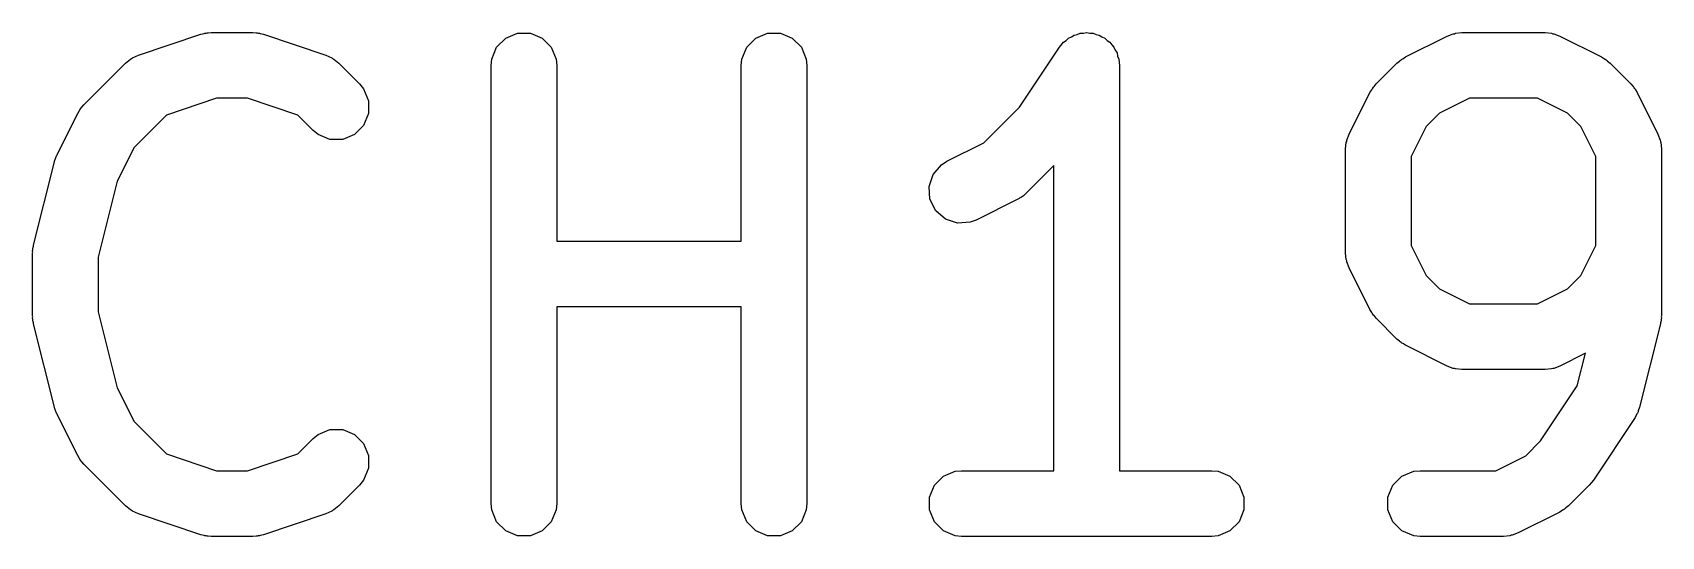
# Model space of a CAD drawing. Extents: x 99 to 216, y -134 to -70.
# Drawn here: x 149.119 to 152.841, y -130.015 to -128.865 of the extents above; entities that cross this region are included whole.
import ezdxf

# ---------------------------------------------------------------- set-up
doc = ezdxf.new("R2010")
doc.units = 0
doc.layers.add('BLACK', color=7, linetype='CONTINUOUS')

msp = doc.modelspace()

# ---------------------------------------------------------------- linework, layer by layer
at = {"layer": 'BLACK', "linetype": 'CONTINUOUS'}
for p, q in [((149.361045, -128.916287), (149.503901, -128.868668)), ((149.503901, -128.868668), (149.511156, -128.867018)), ((149.511156, -128.867018), (149.512987, -128.86626)), ((149.512987, -128.86626), (149.51564, -128.865998)), ((149.51564, -128.865998), (149.518238, -128.865408)), ((149.518238, -128.865408), (149.520212, -128.865548)), ((149.520212, -128.865548), (149.527619, -128.864819)), ((149.527619, -128.864819), (149.622857, -128.864819)), ((149.622857, -128.864819), (149.630262, -128.865548)), ((149.630262, -128.865548), (149.632237, -128.865408)), ((149.632237, -128.865408), (149.634834, -128.865998)), ((149.634834, -128.865998), (149.637489, -128.86626)), ((149.637489, -128.86626), (149.63932, -128.867018)), ((149.63932, -128.867018), (149.646574, -128.868668)), ((149.646574, -128.868668), (149.789431, -128.916287)), ((150.200237, -128.877459), (150.227273, -128.86626)), ((150.227273, -128.86626), (150.256537, -128.86626)), ((150.256537, -128.86626), (150.283573, -128.877459)), ((150.771665, -128.877459), (150.798701, -128.86626)), ((150.798701, -128.86626), (150.827965, -128.86626)), ((150.827965, -128.86626), (150.855001, -128.877459)), ((151.49274, -128.874646), (151.498846, -128.870558)), ((151.498846, -128.870558), (151.506126, -128.869101)), ((151.506126, -128.869101), (151.512987, -128.86626)), ((151.512987, -128.86626), (151.520335, -128.86626)), ((151.520335, -128.86626), (151.52754, -128.864819)), ((151.52754, -128.864819), (151.534824, -128.86626)), ((151.534824, -128.86626), (151.542251, -128.86626)), ((151.542251, -128.86626), (151.549039, -128.869072)), ((151.549039, -128.869072), (151.556248, -128.870498)), ((151.556248, -128.870498), (151.562427, -128.874617)), ((152.255983, -128.920356), (152.351221, -128.872737)), ((152.351221, -128.872737), (152.364952, -128.867482)), ((152.364952, -128.867482), (152.367641, -128.86729)), ((152.367641, -128.86729), (152.37013, -128.86626)), ((152.37013, -128.86626), (152.384762, -128.864819)), ((152.384762, -128.864819), (152.575238, -128.864819)), ((152.575238, -128.864819), (152.58987, -128.86626)), ((152.58987, -128.86626), (152.592359, -128.867291)), ((152.592359, -128.867291), (152.595047, -128.867482)), ((152.595047, -128.867482), (152.608779, -128.872737)), ((152.608779, -128.872737), (152.704017, -128.920356)), ((150.168346, -128.925187), (150.179545, -128.898151)), ((150.179545, -128.898151), (150.200237, -128.877459)), ((150.283573, -128.877459), (150.304265, -128.898151)), ((150.304265, -128.898151), (150.315464, -128.925187)), ((150.739774, -128.925187), (150.750973, -128.898151)), ((150.750973, -128.898151), (150.771665, -128.877459)), ((150.855001, -128.877459), (150.875693, -128.898151)), ((150.875693, -128.898151), (150.886892, -128.925187)), ((151.374095, -129.034896), (151.465215, -128.898216)), ((151.465215, -128.898216), (151.465249, -128.898173)), ((151.465249, -128.898173), (151.465259, -128.898151)), ((151.465259, -128.898151), (151.46531, -128.898099)), ((151.46531, -128.898099), (151.474531, -128.886841)), ((151.474531, -128.886841), (151.4807, -128.882709)), ((151.4807, -128.882709), (151.485951, -128.877459)), ((151.485951, -128.877459), (151.49274, -128.874646)), ((151.562427, -128.874617), (151.569287, -128.877459)), ((151.569287, -128.877459), (151.57448, -128.882652)), ((151.57448, -128.882652), (151.580597, -128.88673)), ((151.580597, -128.88673), (151.58473, -128.892902)), ((151.58473, -128.892902), (151.589979, -128.898151)), ((151.589979, -128.898151), (151.59279, -128.904938)), ((151.59279, -128.904938), (151.59688, -128.911045)), ((149.236491, -129.029643), (149.331729, -128.934405)), ((149.331729, -128.934405), (149.343094, -128.925077)), ((149.343094, -128.925077), (149.345584, -128.924045)), ((149.345584, -128.924045), (149.347619, -128.922281)), ((149.347619, -128.922281), (149.361045, -128.916287)), ((149.789431, -128.916287), (149.802856, -128.922281)), ((149.802856, -128.922281), (149.804891, -128.924046)), ((149.804891, -128.924046), (149.807382, -128.925078)), ((149.807382, -128.925078), (149.818747, -128.934405)), ((149.818747, -128.934405), (149.866366, -128.982024)), ((150.166905, -128.939819), (150.168346, -128.925187)), ((150.166905, -129.939819), (150.166905, -128.939819)), ((150.315464, -128.925187), (150.316905, -128.939819)), ((150.316905, -128.939819), (150.316905, -129.341009)), ((150.738333, -128.939819), (150.739774, -128.925187)), ((150.738333, -129.341009), (150.738333, -128.939819)), ((150.886892, -128.925187), (150.888333, -128.939819)), ((150.888333, -128.939819), (150.888333, -129.939819)), ((151.59688, -128.911045), (151.598336, -128.918326)), ((151.598336, -128.918326), (151.601178, -128.925187)), ((151.601178, -128.925187), (151.602603, -128.939663)), ((151.602603, -128.939663), (151.602619, -128.93974)), ((151.602619, -128.93974), (151.602613, -128.939766)), ((151.602613, -128.939766), (151.602619, -128.939819)), ((151.602619, -128.939819), (151.602619, -129.864819)), ((152.188872, -128.982024), (152.236491, -128.934405)), ((152.236491, -128.934405), (152.24224, -128.929686)), ((152.24224, -128.929686), (152.24354, -128.928188)), ((152.24354, -128.928188), (152.245799, -128.926766)), ((152.245799, -128.926766), (152.247856, -128.925078)), ((152.247856, -128.925078), (152.249683, -128.92432)), ((152.249683, -128.92432), (152.255983, -128.920356)), ((152.704017, -128.920356), (152.710316, -128.92432)), ((152.710316, -128.92432), (152.712144, -128.925078)), ((152.712144, -128.925078), (152.7142, -128.926766)), ((152.7142, -128.926766), (152.71646, -128.928188)), ((152.71646, -128.928188), (152.717759, -128.929686)), ((152.717759, -128.929686), (152.723509, -128.934405)), ((152.723509, -128.934405), (152.771128, -128.982024)), ((149.866366, -128.982024), (149.875693, -128.993389)), ((152.184153, -128.987773), (152.188872, -128.982024)), ((152.771128, -128.982024), (152.775846, -128.987773)), ((149.539789, -129.014819), (149.425276, -129.05299)), ((149.610687, -129.014819), (149.539789, -129.014819)), ((149.7252, -129.05299), (149.610687, -129.014819)), ((149.875693, -128.993389), (149.886892, -129.020425)), ((149.886892, -129.020425), (149.886892, -129.049688)), ((152.127204, -129.096754), (152.174823, -129.001516)), ((152.174823, -129.001516), (152.178787, -128.995216)), ((152.178787, -128.995216), (152.179545, -128.993389)), ((152.179545, -128.993389), (152.181233, -128.991332)), ((152.181233, -128.991332), (152.182655, -128.989073)), ((152.182655, -128.989073), (152.184153, -128.987773)), ((152.402467, -129.014819), (152.333951, -129.049077)), ((152.557533, -129.014819), (152.402467, -129.014819)), ((152.626049, -129.049077), (152.557533, -129.014819)), ((152.775846, -128.987773), (152.777345, -128.989073)), ((152.777345, -128.989073), (152.778766, -128.991332)), ((152.778766, -128.991332), (152.780455, -128.993389)), ((152.780455, -128.993389), (152.781212, -128.995216)), ((152.781212, -128.995216), (152.785177, -129.001516)), ((152.785177, -129.001516), (152.832796, -129.096754)), ((149.174823, -129.144373), (149.222442, -129.049135)), ((149.222442, -129.049135), (149.226406, -129.042835)), ((149.226406, -129.042835), (149.227164, -129.041008)), ((149.227164, -129.041008), (149.228852, -129.038951)), ((149.228852, -129.038951), (149.230274, -129.036692)), ((149.230274, -129.036692), (149.231772, -129.035392)), ((149.231772, -129.035392), (149.236491, -129.029643)), ((149.425276, -129.05299), (149.351163, -129.127103)), ((149.7603, -129.08809), (149.7252, -129.05299)), ((149.886892, -129.049688), (149.875693, -129.076724)), ((151.292716, -129.116275), (151.374095, -129.034896)), ((152.333951, -129.049077), (152.303544, -129.079484)), ((152.656456, -129.079484), (152.626049, -129.049077)), ((149.771665, -129.097417), (149.7603, -129.08809)), ((149.875693, -129.076724), (149.855, -129.097417)), ((152.303544, -129.079484), (152.269286, -129.148)), ((152.690714, -129.148), (152.656456, -129.079484)), ((149.351163, -129.127103), (149.312669, -129.20409)), ((149.798701, -129.108616), (149.771665, -129.097417)), ((149.827964, -129.108616), (149.798701, -129.108616)), ((149.855, -129.097417), (149.827964, -129.108616)), ((151.208364, -129.158451), (151.292716, -129.116275)), ((152.119286, -129.130295), (152.120727, -129.115663)), ((152.119286, -129.36839), (152.119286, -129.130295)), ((152.120727, -129.115663), (152.121758, -129.113173)), ((152.121758, -129.113173), (152.121949, -129.110486)), ((152.121949, -129.110486), (152.127204, -129.096754)), ((152.832796, -129.096754), (152.838051, -129.110485)), ((152.838051, -129.110485), (152.838242, -129.113174)), ((152.838242, -129.113174), (152.839273, -129.115663)), ((152.839273, -129.115663), (152.840714, -129.130295)), ((152.840714, -129.130295), (152.840714, -129.511247)), ((149.121525, -129.3502), (149.169144, -129.159724)), ((149.169144, -129.159724), (149.169529, -129.158644)), ((149.169529, -129.158644), (149.169568, -129.158105)), ((149.169568, -129.158105), (149.171905, -129.151997)), ((149.171905, -129.151997), (149.174091, -129.145878)), ((149.174091, -129.145878), (149.174413, -129.145442)), ((149.174413, -129.145442), (149.174823, -129.144373)), ((151.176748, -129.188391), (151.195921, -129.166283)), ((151.195921, -129.166283), (151.208364, -129.158451)), ((151.452619, -129.168504), (151.390176, -129.230947)), ((151.452619, -129.864819), (151.452619, -129.168504)), ((152.269286, -129.148), (152.269286, -129.350685)), ((152.690714, -129.350685), (152.690714, -129.148)), ((149.312669, -129.20409), (149.269286, -129.377624)), ((151.167494, -129.216152), (151.176748, -129.188391)), ((151.169568, -129.245342), (151.167494, -129.216152)), ((151.370684, -129.244996), (151.275446, -129.292615)), ((151.376983, -129.241031), (151.370684, -129.244996)), ((151.378811, -129.240274), (151.376983, -129.241031)), ((151.380867, -129.238585), (151.378811, -129.240274)), ((151.383127, -129.237164), (151.380867, -129.238585)), ((151.384426, -129.235665), (151.383127, -129.237164)), ((151.390176, -129.230947), (151.384426, -129.235665)), ((151.182655, -129.271517), (151.169568, -129.245342)), ((151.204763, -129.29069), (151.182655, -129.271517)), ((151.232524, -129.299944), (151.204763, -129.29069)), ((151.261714, -129.29787), (151.232524, -129.299944)), ((151.275446, -129.292615), (151.261714, -129.29787)), ((149.120184, -129.35927), (149.120727, -129.353758)), ((149.120727, -129.353758), (149.121149, -129.352736)), ((149.121149, -129.352736), (149.121525, -129.3502)), ((150.316905, -129.341009), (150.738333, -129.341009)), ((152.269286, -129.350685), (152.303544, -129.419201)), ((152.656456, -129.419201), (152.690714, -129.350685)), ((149.119286, -129.36839), (149.119537, -129.365836)), ((149.119286, -129.511247), (149.119286, -129.36839)), ((149.119375, -129.364744), (149.120184, -129.35927)), ((149.119537, -129.365836), (149.119375, -129.364744)), ((149.269286, -129.377624), (149.269286, -129.502013)), ((152.120727, -129.383022), (152.119286, -129.36839)), ((152.121758, -129.385511), (152.120727, -129.383022)), ((152.121949, -129.388199), (152.121758, -129.385511)), ((152.127204, -129.401931), (152.121949, -129.388199)), ((152.174823, -129.497169), (152.127204, -129.401931)), ((152.303544, -129.419201), (152.333951, -129.449608)), ((152.626049, -129.449608), (152.656456, -129.419201)), ((152.333951, -129.449608), (152.402467, -129.483866)), ((152.557533, -129.483866), (152.626049, -129.449608)), ((149.269286, -129.502013), (149.312669, -129.675547)), ((150.738333, -129.491009), (150.316905, -129.491009)), ((150.316905, -129.491009), (150.316905, -129.939819)), ((150.738333, -129.939819), (150.738333, -129.491009)), ((152.178787, -129.503468), (152.174823, -129.497169)), ((152.179545, -129.505296), (152.178787, -129.503468)), ((152.181233, -129.507352), (152.179545, -129.505296)), ((152.402467, -129.483866), (152.557533, -129.483866)), ((149.119537, -129.5138), (149.119286, -129.511247)), ((149.119375, -129.514893), (149.119537, -129.5138)), ((149.120184, -129.520366), (149.119375, -129.514893)), ((149.120727, -129.525879), (149.120184, -129.520366)), ((149.121149, -129.5269), (149.120727, -129.525879)), ((149.121525, -129.529437), (149.121149, -129.5269)), ((149.169144, -129.719913), (149.121525, -129.529437)), ((152.182655, -129.509612), (152.181233, -129.507352)), ((152.184153, -129.510911), (152.182655, -129.509612)), ((152.188872, -129.516661), (152.184153, -129.510911)), ((152.236491, -129.56428), (152.188872, -129.516661)), ((152.838475, -129.529437), (152.790856, -129.719913)), ((152.83885, -129.5269), (152.838475, -129.529437)), ((152.839273, -129.525879), (152.83885, -129.5269)), ((152.839815, -129.520366), (152.839273, -129.525879)), ((152.840625, -129.514893), (152.839815, -129.520366)), ((152.840714, -129.511247), (152.840462, -129.5138)), ((152.840462, -129.5138), (152.840625, -129.514893)), ((152.24224, -129.568998), (152.236491, -129.56428)), ((152.24354, -129.570497), (152.24224, -129.568998)), ((152.245799, -129.571918), (152.24354, -129.570497)), ((152.247856, -129.573607), (152.245799, -129.571918)), ((152.249683, -129.574364), (152.247856, -129.573607)), ((152.255983, -129.578329), (152.249683, -129.574364)), ((152.351221, -129.625948), (152.255983, -129.578329)), ((152.667009, -129.596833), (152.608779, -129.625948)), ((152.648485, -129.670929), (152.667009, -129.596833)), ((152.364952, -129.631203), (152.351221, -129.625948)), ((152.367641, -129.631394), (152.364952, -129.631203)), ((152.37013, -129.632425), (152.367641, -129.631394)), ((152.384762, -129.633866), (152.37013, -129.632425)), ((152.575238, -129.633866), (152.384762, -129.633866)), ((152.58987, -129.632425), (152.575238, -129.633866)), ((152.592359, -129.631393), (152.58987, -129.632425)), ((152.595047, -129.631203), (152.592359, -129.631393)), ((152.608779, -129.625948), (152.595047, -129.631203)), ((149.312669, -129.675547), (149.351163, -129.752534)), ((152.56457, -129.7968), (152.648485, -129.670929)), ((149.169529, -129.720992), (149.169144, -129.719913)), ((149.169568, -129.721532), (149.169529, -129.720992)), ((149.171895, -129.727613), (149.169568, -129.721532)), ((149.174091, -129.733759), (149.171895, -129.727613)), ((152.787774, -129.728536), (152.787416, -129.730351)), ((152.790856, -129.719913), (152.787774, -129.728536)), ((149.174413, -129.734194), (149.174091, -129.733759)), ((149.174823, -129.735264), (149.174413, -129.734194)), ((149.222442, -129.830502), (149.174823, -129.735264)), ((149.351163, -129.752534), (149.425276, -129.826648)), ((152.780499, -129.743325), (152.685261, -129.886183)), ((152.784803, -129.73525), (152.780499, -129.743325)), ((152.785909, -129.733759), (152.784803, -129.73525)), ((152.786538, -129.731996), (152.785909, -129.733759)), ((152.787416, -129.730351), (152.786538, -129.731996)), ((149.7252, -129.826647), (149.760299, -129.791548)), ((149.760299, -129.791548), (149.771665, -129.78222)), ((149.771665, -129.78222), (149.798701, -129.771021)), ((149.798701, -129.771021), (149.827964, -129.771021)), ((149.827964, -129.771021), (149.855, -129.782219)), ((149.855, -129.782219), (149.875693, -129.802912)), ((149.875693, -129.802912), (149.886892, -129.829948)), ((152.53081, -129.830561), (152.56457, -129.7968)), ((149.226405, -129.836798), (149.222442, -129.830502)), ((149.227163, -129.838628), (149.226405, -129.836798)), ((149.228852, -129.840686), (149.227163, -129.838628)), ((149.425276, -129.826648), (149.539789, -129.864819)), ((149.610687, -129.864819), (149.7252, -129.826647)), ((149.886892, -129.829948), (149.886892, -129.859211)), ((152.462295, -129.864819), (152.53081, -129.830561)), ((149.230274, -129.842945), (149.228852, -129.840686)), ((149.231772, -129.844244), (149.230274, -129.842945)), ((149.236491, -129.849994), (149.231772, -129.844244)), ((149.331729, -129.945233), (149.236491, -129.849994)), ((149.539789, -129.864819), (149.610687, -129.864819)), ((149.886892, -129.859211), (149.875694, -129.886247)), ((151.179545, -129.898151), (151.200237, -129.877459)), ((151.200237, -129.877459), (151.227273, -129.86626)), ((151.227273, -129.86626), (151.241905, -129.864819)), ((151.241905, -129.864819), (151.452619, -129.864819)), ((151.602619, -129.864819), (151.813333, -129.864819)), ((151.813333, -129.864819), (151.827965, -129.86626)), ((151.827965, -129.86626), (151.855001, -129.877459)), ((151.855001, -129.877459), (151.875693, -129.898151)), ((152.227164, -129.898151), (152.247856, -129.877459)), ((152.247856, -129.877459), (152.274892, -129.86626)), ((152.274892, -129.86626), (152.289524, -129.864819)), ((152.289524, -129.864819), (152.462295, -129.864819)), ((149.866366, -129.897613), (149.818748, -129.945232)), ((149.875694, -129.886247), (149.866366, -129.897613)), ((151.168346, -129.925187), (151.179545, -129.898151)), ((151.875693, -129.898151), (151.886892, -129.925187)), ((152.215965, -129.925187), (152.227164, -129.898151)), ((152.67589, -129.897613), (152.628272, -129.945232)), ((152.675923, -129.897572), (152.67589, -129.897613)), ((152.675945, -129.897558), (152.675923, -129.897572)), ((152.680684, -129.891771), (152.675945, -129.897558)), ((152.685218, -129.886247), (152.680684, -129.891771)), ((152.685227, -129.886223), (152.685218, -129.886247)), ((152.685261, -129.886183), (152.685227, -129.886223)), ((149.343094, -129.954561), (149.331729, -129.945233)), ((149.818748, -129.945232), (149.807382, -129.95456)), ((150.168346, -129.954451), (150.166905, -129.939819)), ((150.316905, -129.939819), (150.315464, -129.954451)), ((150.739774, -129.954451), (150.738333, -129.939819)), ((150.888333, -129.939819), (150.886892, -129.954451)), ((151.168346, -129.954451), (151.168346, -129.925187)), ((151.886892, -129.925187), (151.886892, -129.954451)), ((152.215965, -129.954451), (152.215965, -129.925187)), ((152.621222, -129.95145), (152.618962, -129.952872)), ((152.622522, -129.94995), (152.621222, -129.95145)), ((152.628272, -129.945232), (152.622522, -129.94995)), ((149.345584, -129.955592), (149.343094, -129.954561)), ((149.347619, -129.957357), (149.345584, -129.955592)), ((149.361045, -129.963351), (149.347619, -129.957357)), ((149.503901, -130.01097), (149.361045, -129.963351)), ((149.789431, -129.963351), (149.646574, -130.01097)), ((149.802856, -129.957357), (149.789431, -129.963351)), ((149.804891, -129.955591), (149.802856, -129.957357)), ((149.807382, -129.95456), (149.804891, -129.955591)), ((150.179545, -129.981487), (150.168346, -129.954451)), ((150.200237, -130.002179), (150.179545, -129.981487)), ((150.304265, -129.981487), (150.283573, -130.002179)), ((150.315464, -129.954451), (150.304265, -129.981487)), ((150.750973, -129.981487), (150.739774, -129.954451)), ((150.771665, -130.002179), (150.750973, -129.981487)), ((150.875693, -129.981487), (150.855001, -130.002179)), ((150.886892, -129.954451), (150.875693, -129.981487)), ((151.179545, -129.981487), (151.168346, -129.954451)), ((151.200237, -130.002179), (151.179545, -129.981487)), ((151.875693, -129.981487), (151.855001, -130.002179)), ((151.886892, -129.954451), (151.875693, -129.981487)), ((152.227164, -129.981487), (152.215965, -129.954451)), ((152.247856, -130.002179), (152.227164, -129.981487)), ((152.608779, -129.959282), (152.513541, -130.006901)), ((152.615078, -129.955317), (152.608779, -129.959282)), ((152.616906, -129.95456), (152.615078, -129.955317)), ((152.618962, -129.952872), (152.616906, -129.95456)), ((149.511156, -130.012619), (149.503901, -130.01097)), ((149.512987, -130.013378), (149.511156, -130.012619)), ((149.51564, -130.013639), (149.512987, -130.013378)), ((149.518238, -130.01423), (149.51564, -130.013639)), ((149.520212, -130.014089), (149.518238, -130.01423)), ((149.527619, -130.014819), (149.520212, -130.014089)), ((149.622857, -130.014819), (149.527619, -130.014819)), ((149.630262, -130.014089), (149.622857, -130.014819)), ((149.632237, -130.01423), (149.630262, -130.014089)), ((149.634834, -130.013639), (149.632237, -130.01423)), ((149.637489, -130.013378), (149.634834, -130.013639)), ((149.63932, -130.012619), (149.637489, -130.013378)), ((149.646574, -130.01097), (149.63932, -130.012619)), ((150.227273, -130.013378), (150.200237, -130.002179)), ((150.256537, -130.013378), (150.227273, -130.013378)), ((150.283573, -130.002179), (150.256537, -130.013378)), ((150.798701, -130.013378), (150.771665, -130.002179)), ((150.827965, -130.013378), (150.798701, -130.013378)), ((150.855001, -130.002179), (150.827965, -130.013378)), ((151.227273, -130.013378), (151.200237, -130.002179)), ((151.241905, -130.014819), (151.227273, -130.013378)), ((151.813333, -130.014819), (151.241905, -130.014819)), ((151.827965, -130.013378), (151.813333, -130.014819)), ((151.855001, -130.002179), (151.827965, -130.013378)), ((152.274892, -130.013378), (152.247856, -130.002179)), ((152.289524, -130.014819), (152.274892, -130.013378)), ((152.48, -130.014819), (152.289524, -130.014819)), ((152.494632, -130.013378), (152.48, -130.014819)), ((152.497121, -130.012346), (152.494632, -130.013378)), ((152.499809, -130.012156), (152.497121, -130.012346)), ((152.513541, -130.006901), (152.499809, -130.012156))]:
    msp.add_line(p, q, dxfattribs=at)

doc.saveas('drawing.dxf')
